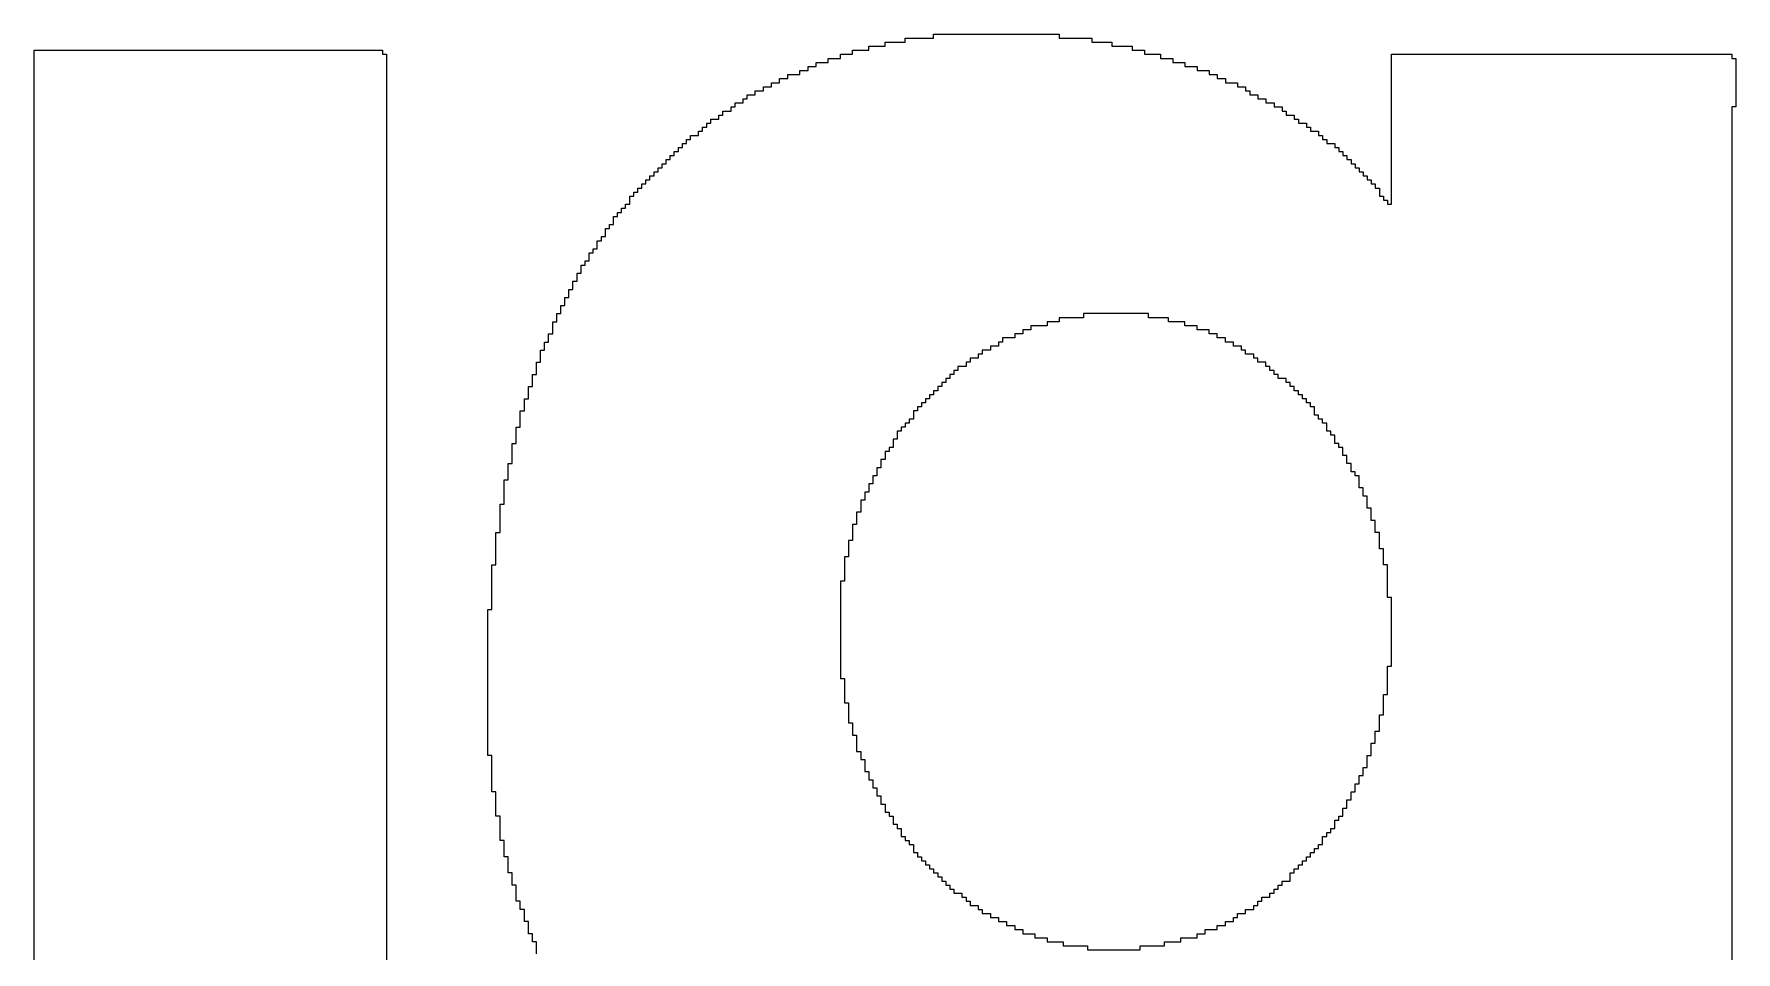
# Model space of a CAD drawing. Header units: millimetres. Extents: x -3.3 to 49.3, y -30.5 to 0.
# Drawn here: x 34.02 to 37.294, y -4.512 to -2.746 of the extents above; entities that cross this region are included whole.
import ezdxf

# ---------------------------------------------------------------- set-up
doc = ezdxf.new("R2010")
doc.units = ezdxf.units.MM
doc.layers.add('TopOverlay', color=2, linetype='Continuous')

msp = doc.modelspace()

# ---------------------------------------------------------------- linework, layer by layer
at = {"layer": 'TopOverlay'}
for p, q in [((35.7506, -2.7541), (35.7506, -2.7463)), ((35.7506, -2.7463), (35.9922, -2.7463)), ((35.9922, -2.7463), (35.9922, -2.7541)), ((34.0203, -3.1126), (34.0203, -2.7775)), ((34.0203, -2.7775), (34.6906, -2.7775)), ((34.6906, -2.7775), (34.6906, -2.7853)), ((35.5947, -2.7853), (35.5947, -2.7775)), ((35.5947, -2.7775), (35.6259, -2.7775)), ((35.6259, -2.7775), (35.6259, -2.7697)), ((35.6259, -2.7697), (35.6571, -2.7697)), ((35.6571, -2.7697), (35.6571, -2.7619)), ((35.6571, -2.7619), (35.696, -2.7619)), ((35.696, -2.7619), (35.696, -2.7541)), ((35.696, -2.7541), (35.7506, -2.7541)), ((35.9922, -2.7541), (36.0546, -2.7541)), ((36.0546, -2.7541), (36.0546, -2.7619)), ((36.0546, -2.7619), (36.0935, -2.7619)), ((36.0935, -2.7619), (36.0935, -2.7697)), ((36.0935, -2.7697), (36.1325, -2.7697)), ((36.1325, -2.7697), (36.1325, -2.7775)), ((36.1325, -2.7775), (36.1559, -2.7775)), ((36.1559, -2.7775), (36.1559, -2.7853)), ((34.6906, -2.7853), (34.6984, -2.7853)), ((34.6984, -2.7853), (34.6984, -5.03)), ((35.509, -2.8165), (35.509, -2.8087)), ((35.509, -2.8087), (35.5246, -2.8087)), ((35.5246, -2.8087), (35.5246, -2.8009)), ((35.5246, -2.8009), (35.5479, -2.8009)), ((35.5479, -2.8009), (35.5479, -2.7931)), ((35.5479, -2.7931), (35.5713, -2.7931)), ((35.5713, -2.7931), (35.5713, -2.7853)), ((35.5713, -2.7853), (35.5947, -2.7853)), ((36.1559, -2.7853), (36.1871, -2.7853)), ((36.1871, -2.7853), (36.1871, -2.7931)), ((36.1871, -2.7931), (36.2104, -2.7931)), ((36.2104, -2.7931), (36.2104, -2.8009)), ((36.2104, -2.8009), (36.2338, -2.8009)), ((36.2338, -2.8009), (36.2338, -2.8087)), ((36.2338, -2.8087), (36.2572, -2.8087)), ((36.2572, -2.8087), (36.2572, -2.8165)), ((36.6313, -3.0737), (36.6313, -2.7853)), ((36.6313, -2.7853), (37.286, -2.7853)), ((37.286, -2.7853), (37.286, -2.7931)), ((37.286, -2.7931), (37.2938, -2.7931)), ((37.2938, -2.7931), (37.2938, -2.8866)), ((35.4232, -2.8554), (35.4232, -2.8476)), ((35.4232, -2.8476), (35.4388, -2.8476)), ((35.4388, -2.8476), (35.4388, -2.8399)), ((35.4388, -2.8399), (35.4544, -2.8399)), ((35.4544, -2.8399), (35.4544, -2.8321)), ((35.4544, -2.8321), (35.47, -2.8321)), ((35.47, -2.8321), (35.47, -2.8243)), ((35.47, -2.8243), (35.4934, -2.8243)), ((35.4934, -2.8243), (35.4934, -2.8165)), ((35.4934, -2.8165), (35.509, -2.8165)), ((36.2572, -2.8165), (36.2806, -2.8165)), ((36.2806, -2.8165), (36.2806, -2.8243)), ((36.2806, -2.8243), (36.2962, -2.8243)), ((36.2962, -2.8243), (36.2962, -2.8321)), ((36.2962, -2.8321), (36.3118, -2.8321)), ((36.3118, -2.8321), (36.3118, -2.8399)), ((36.3118, -2.8399), (36.3351, -2.8399)), ((36.3351, -2.8399), (36.3351, -2.8476)), ((36.3351, -2.8476), (36.3507, -2.8476)), ((36.3507, -2.8476), (36.3507, -2.8554)), ((35.3687, -2.8866), (35.3687, -2.8788)), ((35.3687, -2.8788), (35.3843, -2.8788)), ((35.3843, -2.8788), (35.3843, -2.871)), ((35.3843, -2.871), (35.3921, -2.871)), ((35.3921, -2.871), (35.3921, -2.8632)), ((35.3921, -2.8632), (35.4076, -2.8632)), ((35.4076, -2.8632), (35.4076, -2.8554)), ((35.4076, -2.8554), (35.4232, -2.8554)), ((36.3507, -2.8554), (36.3585, -2.8554)), ((36.3585, -2.8554), (36.3585, -2.8632)), ((36.3585, -2.8632), (36.3741, -2.8632)), ((36.3741, -2.8632), (36.3741, -2.871)), ((36.3741, -2.871), (36.3897, -2.871)), ((36.3897, -2.871), (36.3897, -2.8788)), ((36.3897, -2.8788), (36.4053, -2.8788)), ((36.4053, -2.8788), (36.4053, -2.8866)), ((35.3219, -2.9178), (35.3219, -2.91)), ((35.3219, -2.91), (35.3375, -2.91)), ((35.3375, -2.91), (35.3375, -2.9022)), ((35.3375, -2.9022), (35.3453, -2.9022)), ((35.3453, -2.9022), (35.3453, -2.8944)), ((35.3453, -2.8944), (35.3609, -2.8944)), ((35.3609, -2.8944), (35.3609, -2.8866)), ((35.3609, -2.8866), (35.3687, -2.8866)), ((36.4053, -2.8866), (36.4209, -2.8866)), ((36.4209, -2.8866), (36.4209, -2.8944)), ((36.4209, -2.8944), (36.4287, -2.8944)), ((36.4287, -2.8944), (36.4287, -2.9022)), ((36.4287, -2.9022), (36.4443, -2.9022)), ((36.4443, -2.9022), (36.4443, -2.91)), ((36.4443, -2.91), (36.4521, -2.91)), ((36.4521, -2.91), (36.4521, -2.9178)), ((37.2938, -2.8866), (37.286, -2.8866)), ((37.286, -2.8866), (37.286, -4.8274)), ((35.2829, -2.949), (35.2829, -2.9412)), ((35.2829, -2.9412), (35.2985, -2.9412)), ((35.2985, -2.9412), (35.2985, -2.9334)), ((35.2985, -2.9334), (35.3063, -2.9334)), ((35.3063, -2.9334), (35.3063, -2.9256)), ((35.3063, -2.9256), (35.3141, -2.9256)), ((35.3141, -2.9256), (35.3141, -2.9178)), ((35.3141, -2.9178), (35.3219, -2.9178)), ((36.4521, -2.9178), (36.4676, -2.9178)), ((36.4676, -2.9178), (36.4676, -2.9256)), ((36.4676, -2.9256), (36.4754, -2.9256)), ((36.4754, -2.9256), (36.4754, -2.9334)), ((36.4754, -2.9334), (36.491, -2.9334)), ((36.491, -2.9334), (36.491, -2.9412)), ((36.491, -2.9412), (36.4988, -2.9412)), ((36.4988, -2.9412), (36.4988, -2.949)), ((35.2518, -2.9801), (35.2518, -2.9724)), ((35.2518, -2.9724), (35.2596, -2.9724)), ((35.2596, -2.9724), (35.2596, -2.9646)), ((35.2596, -2.9646), (35.2674, -2.9646)), ((35.2674, -2.9646), (35.2674, -2.9568)), ((35.2674, -2.9568), (35.2751, -2.9568)), ((35.2751, -2.9568), (35.2751, -2.949)), ((35.2751, -2.949), (35.2829, -2.949)), ((36.4988, -2.949), (36.5066, -2.949)), ((36.5066, -2.949), (36.5066, -2.9568)), ((36.5066, -2.9568), (36.5222, -2.9568)), ((36.5222, -2.9568), (36.5222, -2.9646)), ((36.5222, -2.9646), (36.53, -2.9646)), ((36.53, -2.9646), (36.53, -2.9724)), ((36.53, -2.9724), (36.5378, -2.9724)), ((36.5378, -2.9724), (36.5378, -2.9801)), ((35.2128, -3.0191), (35.2128, -3.0113)), ((35.2128, -3.0113), (35.2206, -3.0113)), ((35.2206, -3.0113), (35.2206, -3.0035)), ((35.2206, -3.0035), (35.2284, -3.0035)), ((35.2284, -3.0035), (35.2284, -2.9957)), ((35.2284, -2.9957), (35.2362, -2.9957)), ((35.2362, -2.9957), (35.2362, -2.9879)), ((35.2362, -2.9879), (35.244, -2.9879)), ((35.244, -2.9879), (35.244, -2.9801)), ((35.244, -2.9801), (35.2518, -2.9801)), ((36.5378, -2.9801), (36.5456, -2.9801)), ((36.5456, -2.9801), (36.5456, -2.9879)), ((36.5456, -2.9879), (36.5534, -2.9879)), ((36.5534, -2.9879), (36.5534, -2.9957)), ((36.5534, -2.9957), (36.5612, -2.9957)), ((36.5612, -2.9957), (36.5612, -3.0035)), ((36.5612, -3.0035), (36.569, -3.0035)), ((36.569, -3.0035), (36.569, -3.0113)), ((36.569, -3.0113), (36.5768, -3.0113)), ((36.5768, -3.0113), (36.5768, -3.0191)), ((35.1816, -3.0503), (35.1816, -3.0425)), ((35.1816, -3.0425), (35.1894, -3.0425)), ((35.1894, -3.0425), (35.1894, -3.0347)), ((35.1894, -3.0347), (35.1972, -3.0347)), ((35.1972, -3.0347), (35.1972, -3.0269)), ((35.1972, -3.0269), (35.205, -3.0269)), ((35.205, -3.0269), (35.205, -3.0191)), ((35.205, -3.0191), (35.2128, -3.0191)), ((36.5768, -3.0191), (36.5846, -3.0191)), ((36.5846, -3.0191), (36.5846, -3.0269)), ((36.5846, -3.0269), (36.5923, -3.0269)), ((36.5923, -3.0269), (36.5923, -3.0347)), ((36.5923, -3.0347), (36.6001, -3.0347)), ((36.6001, -3.0347), (36.6001, -3.0425)), ((36.6001, -3.0425), (36.6079, -3.0425)), ((36.6079, -3.0425), (36.6079, -3.0581)), ((35.1582, -3.0815), (35.1582, -3.0737)), ((35.1582, -3.0737), (35.166, -3.0737)), ((35.166, -3.0737), (35.166, -3.0581)), ((35.166, -3.0581), (35.1738, -3.0581)), ((35.1738, -3.0581), (35.1738, -3.0503)), ((35.1738, -3.0503), (35.1816, -3.0503)), ((36.6079, -3.0581), (36.6157, -3.0581)), ((36.6157, -3.0581), (36.6157, -3.0659)), ((36.6157, -3.0659), (36.6235, -3.0659)), ((36.6235, -3.0659), (36.6235, -3.0737)), ((36.6235, -3.0737), (36.6313, -3.0737)), ((35.1348, -3.1126), (35.1348, -3.0971)), ((35.1348, -3.0971), (35.1426, -3.0971)), ((35.1426, -3.0971), (35.1426, -3.0893)), ((35.1426, -3.0893), (35.1504, -3.0893)), ((35.1504, -3.0893), (35.1504, -3.0815)), ((35.1504, -3.0815), (35.1582, -3.0815)), ((34.0203, -3.1204), (34.0203, -3.1126)), ((34.0203, -5.03), (34.0203, -3.1204)), ((35.1115, -3.1438), (35.1115, -3.136)), ((35.1115, -3.136), (35.1193, -3.136)), ((35.1193, -3.136), (35.1193, -3.1204)), ((35.1193, -3.1204), (35.1271, -3.1204)), ((35.1271, -3.1204), (35.1271, -3.1126)), ((35.1271, -3.1126), (35.1348, -3.1126)), ((35.0881, -3.1828), (35.0881, -3.1672)), ((35.0881, -3.1672), (35.0959, -3.1672)), ((35.0959, -3.1672), (35.0959, -3.1594)), ((35.0959, -3.1594), (35.1037, -3.1594)), ((35.1037, -3.1594), (35.1037, -3.1438)), ((35.1037, -3.1438), (35.1115, -3.1438)), ((35.0647, -3.2218), (35.0647, -3.2062)), ((35.0647, -3.2062), (35.0725, -3.2062)), ((35.0725, -3.2062), (35.0725, -3.1906)), ((35.0725, -3.1906), (35.0803, -3.1906)), ((35.0803, -3.1906), (35.0803, -3.1828)), ((35.0803, -3.1828), (35.0881, -3.1828)), ((35.0491, -3.2529), (35.0491, -3.2374)), ((35.0491, -3.2374), (35.0569, -3.2374)), ((35.0569, -3.2374), (35.0569, -3.2218)), ((35.0569, -3.2218), (35.0647, -3.2218)), ((35.0335, -3.2841), (35.0335, -3.2685)), ((35.0335, -3.2685), (35.0413, -3.2685)), ((35.0413, -3.2685), (35.0413, -3.2529)), ((35.0413, -3.2529), (35.0491, -3.2529)), ((35.0179, -3.3231), (35.0179, -3.2997)), ((35.0179, -3.2997), (35.0257, -3.2997)), ((35.0257, -3.2997), (35.0257, -3.2841)), ((35.0257, -3.2841), (35.0335, -3.2841)), ((35.9922, -3.2997), (35.9688, -3.2997)), ((35.9688, -3.2997), (35.9688, -3.3075)), ((36.039, -3.2919), (35.9922, -3.2919)), ((35.9922, -3.2919), (35.9922, -3.2997)), ((36.1637, -3.2841), (36.039, -3.2841)), ((36.039, -3.2841), (36.039, -3.2919)), ((36.1637, -3.2919), (36.1637, -3.2841)), ((36.2026, -3.2919), (36.1637, -3.2919)), ((36.2026, -3.2997), (36.2026, -3.2919)), ((36.2338, -3.2997), (36.2026, -3.2997)), ((36.2338, -3.3075), (36.2338, -3.2997)), ((35.0024, -3.3543), (35.0024, -3.3387)), ((35.0024, -3.3387), (35.0101, -3.3387)), ((35.0101, -3.3387), (35.0101, -3.3231)), ((35.0101, -3.3231), (35.0179, -3.3231)), ((35.8831, -3.3387), (35.8753, -3.3387)), ((35.8753, -3.3387), (35.8753, -3.3465)), ((35.9065, -3.3309), (35.8831, -3.3309)), ((35.8831, -3.3309), (35.8831, -3.3387)), ((35.9221, -3.3231), (35.9065, -3.3231)), ((35.9065, -3.3231), (35.9065, -3.3309)), ((35.9376, -3.3153), (35.9221, -3.3153)), ((35.9221, -3.3153), (35.9221, -3.3231)), ((35.9688, -3.3075), (35.9376, -3.3075)), ((35.9376, -3.3075), (35.9376, -3.3153)), ((36.2572, -3.3075), (36.2338, -3.3075)), ((36.2572, -3.3153), (36.2572, -3.3075)), ((36.2806, -3.3153), (36.2572, -3.3153)), ((36.2806, -3.3231), (36.2806, -3.3153)), ((36.2962, -3.3231), (36.2806, -3.3231)), ((36.2962, -3.3309), (36.2962, -3.3231)), ((36.3118, -3.3309), (36.2962, -3.3309)), ((36.3118, -3.3387), (36.3118, -3.3309)), ((36.3274, -3.3387), (36.3118, -3.3387)), ((36.3274, -3.3465), (36.3274, -3.3387)), ((34.9946, -3.3776), (34.9946, -3.3543)), ((34.9946, -3.3543), (35.0024, -3.3543)), ((35.8363, -3.3699), (35.8207, -3.3699)), ((35.8207, -3.3699), (35.8207, -3.3776)), ((35.8441, -3.3621), (35.8363, -3.3621)), ((35.8363, -3.3621), (35.8363, -3.3699)), ((35.8597, -3.3543), (35.8441, -3.3543)), ((35.8441, -3.3543), (35.8441, -3.3621)), ((35.8753, -3.3465), (35.8597, -3.3465)), ((35.8597, -3.3465), (35.8597, -3.3543)), ((36.3429, -3.3465), (36.3274, -3.3465)), ((36.3429, -3.3543), (36.3429, -3.3465)), ((36.3507, -3.3543), (36.3429, -3.3543)), ((36.3507, -3.3621), (36.3507, -3.3543)), ((36.3663, -3.3621), (36.3507, -3.3621)), ((36.3663, -3.3699), (36.3663, -3.3621)), ((36.3741, -3.3699), (36.3663, -3.3699)), ((36.3741, -3.3776), (36.3741, -3.3699)), ((34.979, -3.4244), (34.979, -3.401)), ((34.979, -3.401), (34.9868, -3.401)), ((34.9868, -3.401), (34.9868, -3.3776)), ((34.9868, -3.3776), (34.9946, -3.3776)), ((35.7896, -3.401), (35.7818, -3.401)), ((35.7818, -3.401), (35.7818, -3.4088)), ((35.7974, -3.3932), (35.7896, -3.3932)), ((35.7896, -3.3932), (35.7896, -3.401)), ((35.8129, -3.3854), (35.7974, -3.3854)), ((35.7974, -3.3854), (35.7974, -3.3932)), ((35.8207, -3.3776), (35.8129, -3.3776)), ((35.8129, -3.3776), (35.8129, -3.3854)), ((36.3897, -3.3776), (36.3741, -3.3776)), ((36.3897, -3.3854), (36.3897, -3.3776)), ((36.3975, -3.3854), (36.3897, -3.3854)), ((36.3975, -3.3932), (36.3975, -3.3854)), ((36.4053, -3.3932), (36.3975, -3.3932)), ((36.4053, -3.401), (36.4053, -3.3932)), ((36.4131, -3.401), (36.4053, -3.401)), ((36.4131, -3.4088), (36.4131, -3.401)), ((34.9712, -3.4478), (34.9712, -3.4244)), ((34.9712, -3.4244), (34.979, -3.4244)), ((35.7584, -3.4322), (35.7506, -3.4322)), ((35.7506, -3.4322), (35.7506, -3.44)), ((35.7662, -3.4244), (35.7584, -3.4244)), ((35.7584, -3.4244), (35.7584, -3.4322)), ((35.774, -3.4166), (35.7662, -3.4166)), ((35.7662, -3.4166), (35.7662, -3.4244)), ((35.7818, -3.4088), (35.774, -3.4088)), ((35.774, -3.4088), (35.774, -3.4166)), ((36.4287, -3.4088), (36.4131, -3.4088)), ((36.4287, -3.4166), (36.4287, -3.4088)), ((36.4365, -3.4166), (36.4287, -3.4166)), ((36.4365, -3.4244), (36.4365, -3.4166)), ((36.4443, -3.4244), (36.4365, -3.4244)), ((36.4443, -3.4322), (36.4443, -3.4244)), ((36.4521, -3.4322), (36.4443, -3.4322)), ((36.4521, -3.44), (36.4521, -3.4322)), ((34.9634, -3.4712), (34.9634, -3.4478)), ((34.9634, -3.4478), (34.9712, -3.4478)), ((35.7272, -3.4634), (35.7194, -3.4634)), ((35.7194, -3.4634), (35.7194, -3.4712)), ((35.735, -3.4556), (35.7272, -3.4556)), ((35.7272, -3.4556), (35.7272, -3.4634)), ((35.7428, -3.4478), (35.735, -3.4478)), ((35.735, -3.4478), (35.735, -3.4556)), ((35.7506, -3.44), (35.7428, -3.44)), ((35.7428, -3.44), (35.7428, -3.4478)), ((36.4599, -3.44), (36.4521, -3.44)), ((36.4599, -3.4478), (36.4599, -3.44)), ((36.4676, -3.4478), (36.4599, -3.4478)), ((36.4676, -3.4556), (36.4676, -3.4478)), ((36.4754, -3.4556), (36.4676, -3.4556)), ((36.4754, -3.4634), (36.4754, -3.4556)), ((36.4832, -3.4634), (36.4754, -3.4634)), ((36.4832, -3.479), (36.4832, -3.4634)), ((34.9478, -3.5335), (34.9478, -3.5024)), ((34.9478, -3.5024), (34.9556, -3.5024)), ((34.9556, -3.5024), (34.9556, -3.4712)), ((34.9556, -3.4712), (34.9634, -3.4712)), ((35.696, -3.5024), (35.6882, -3.5024)), ((35.6882, -3.5024), (35.6882, -3.5101)), ((35.7038, -3.4946), (35.696, -3.4946)), ((35.696, -3.4946), (35.696, -3.5024)), ((35.7116, -3.4868), (35.7038, -3.4868)), ((35.7038, -3.4868), (35.7038, -3.4946)), ((35.7194, -3.4712), (35.7116, -3.4712)), ((35.7116, -3.4712), (35.7116, -3.4868)), ((36.491, -3.479), (36.4832, -3.479)), ((36.491, -3.4868), (36.491, -3.479)), ((36.4988, -3.4868), (36.491, -3.4868)), ((36.4988, -3.4946), (36.4988, -3.4868)), ((36.5066, -3.4946), (36.4988, -3.4946)), ((36.5066, -3.5101), (36.5066, -3.4946)), ((34.94, -3.5725), (34.94, -3.5335)), ((34.94, -3.5335), (34.9478, -3.5335)), ((35.6804, -3.5257), (35.6726, -3.5257)), ((35.6726, -3.5257), (35.6726, -3.5413)), ((35.6882, -3.5101), (35.6804, -3.5101)), ((35.6804, -3.5101), (35.6804, -3.5257)), ((36.5144, -3.5101), (36.5066, -3.5101)), ((36.5144, -3.5179), (36.5144, -3.5101)), ((36.5222, -3.5179), (36.5144, -3.5179)), ((36.5222, -3.5335), (36.5222, -3.5179)), ((36.53, -3.5335), (36.5222, -3.5335)), ((36.53, -3.5413), (36.53, -3.5335)), ((35.6571, -3.5647), (35.6493, -3.5647)), ((35.6493, -3.5647), (35.6493, -3.5803)), ((35.6649, -3.5491), (35.6571, -3.5491)), ((35.6571, -3.5491), (35.6571, -3.5647)), ((35.6726, -3.5413), (35.6649, -3.5413)), ((35.6649, -3.5413), (35.6649, -3.5491)), ((36.5378, -3.5413), (36.53, -3.5413)), ((36.5378, -3.5569), (36.5378, -3.5413)), ((36.5456, -3.5569), (36.5378, -3.5569)), ((36.5456, -3.5725), (36.5456, -3.5569)), ((34.9322, -3.6037), (34.9322, -3.5725)), ((34.9322, -3.5725), (34.94, -3.5725)), ((35.6415, -3.5959), (35.6337, -3.5959)), ((35.6337, -3.5959), (35.6337, -3.6115)), ((35.6493, -3.5803), (35.6415, -3.5803)), ((35.6415, -3.5803), (35.6415, -3.5959)), ((36.5534, -3.5725), (36.5456, -3.5725)), ((36.5534, -3.5881), (36.5534, -3.5725)), ((36.5612, -3.5881), (36.5534, -3.5881)), ((36.5612, -3.5959), (36.5612, -3.5881)), ((36.569, -3.5959), (36.5612, -3.5959)), ((36.569, -3.6193), (36.569, -3.5959)), ((34.9244, -3.6504), (34.9244, -3.6037)), ((34.9244, -3.6037), (34.9322, -3.6037)), ((35.6259, -3.6271), (35.6181, -3.6271)), ((35.6181, -3.6271), (35.6181, -3.6426)), ((35.6337, -3.6115), (35.6259, -3.6115)), ((35.6259, -3.6115), (35.6259, -3.6271)), ((36.5768, -3.6193), (36.569, -3.6193)), ((36.5768, -3.6349), (36.5768, -3.6193)), ((34.9166, -3.705), (34.9166, -3.6504)), ((34.9166, -3.6504), (34.9244, -3.6504)), ((35.6103, -3.666), (35.6025, -3.666)), ((35.6025, -3.666), (35.6025, -3.6894)), ((35.6181, -3.6426), (35.6103, -3.6426)), ((35.6103, -3.6426), (35.6103, -3.666)), ((36.5846, -3.6349), (36.5768, -3.6349)), ((36.5846, -3.6582), (36.5846, -3.6349)), ((36.5923, -3.6582), (36.5846, -3.6582)), ((36.5923, -3.6816), (36.5923, -3.6582)), ((35.6025, -3.6894), (35.5947, -3.6894)), ((35.5947, -3.6894), (35.5947, -3.7206)), ((36.6001, -3.6816), (36.5923, -3.6816)), ((36.6001, -3.705), (36.6001, -3.6816)), ((34.9088, -3.7674), (34.9088, -3.705)), ((34.9088, -3.705), (34.9166, -3.705)), ((35.5947, -3.7206), (35.5869, -3.7206)), ((35.5869, -3.7206), (35.5869, -3.7518)), ((36.6079, -3.705), (36.6001, -3.705)), ((36.6079, -3.7362), (36.6079, -3.705)), ((35.5869, -3.7518), (35.5791, -3.7518)), ((35.5791, -3.7518), (35.5791, -3.7985)), ((36.6157, -3.7362), (36.6079, -3.7362)), ((36.6157, -3.7674), (36.6157, -3.7362)), ((34.901, -3.8531), (34.901, -3.7674)), ((34.901, -3.7674), (34.9088, -3.7674)), ((36.6235, -3.7674), (36.6157, -3.7674)), ((36.6235, -3.8297), (36.6235, -3.7674)), ((35.5791, -3.7985), (35.5713, -3.7985)), ((35.5713, -3.7985), (35.5713, -3.9856)), ((36.6313, -3.8297), (36.6235, -3.8297)), ((36.6313, -3.9622), (36.6313, -3.8297)), ((34.8932, -4.1337), (34.8932, -3.8531)), ((34.8932, -3.8531), (34.901, -3.8531)), ((35.5713, -3.9856), (35.5791, -3.9856)), ((35.5791, -3.9856), (35.5791, -4.0324)), ((36.6235, -4.0168), (36.6235, -3.9622)), ((36.6235, -3.9622), (36.6313, -3.9622)), ((36.6157, -4.0557), (36.6157, -4.0168)), ((36.6157, -4.0168), (36.6235, -4.0168)), ((35.5791, -4.0324), (35.5869, -4.0324)), ((35.5869, -4.0324), (35.5869, -4.0713)), ((36.6079, -4.0869), (36.6079, -4.0557)), ((36.6079, -4.0557), (36.6157, -4.0557)), ((35.5869, -4.0713), (35.5947, -4.0713)), ((35.5947, -4.0713), (35.5947, -4.0947)), ((36.6001, -4.1103), (36.6001, -4.0869)), ((36.6001, -4.0869), (36.6079, -4.0869)), ((35.5947, -4.0947), (35.6025, -4.0947)), ((35.6025, -4.0947), (35.6025, -4.1259)), ((36.5923, -4.1337), (36.5923, -4.1103)), ((36.5923, -4.1103), (36.6001, -4.1103)), ((34.901, -4.1337), (34.8932, -4.1337)), ((34.901, -4.2038), (34.901, -4.1337)), ((35.6025, -4.1259), (35.6103, -4.1259)), ((35.6103, -4.1259), (35.6103, -4.1415)), ((35.6103, -4.1415), (35.6181, -4.1415)), ((35.6181, -4.1415), (35.6181, -4.1649)), ((36.5768, -4.1726), (36.5768, -4.1571)), ((36.5768, -4.1571), (36.5846, -4.1571)), ((36.5846, -4.1571), (36.5846, -4.1337)), ((36.5846, -4.1337), (36.5923, -4.1337)), ((35.6181, -4.1649), (35.6259, -4.1649)), ((35.6259, -4.1649), (35.6259, -4.1804)), ((35.6259, -4.1804), (35.6337, -4.1804)), ((35.6337, -4.1804), (35.6337, -4.196)), ((36.5612, -4.2038), (36.5612, -4.1882)), ((36.5612, -4.1882), (36.569, -4.1882)), ((36.569, -4.1882), (36.569, -4.1726)), ((36.569, -4.1726), (36.5768, -4.1726)), ((34.9088, -4.2038), (34.901, -4.2038)), ((34.9088, -4.2506), (34.9088, -4.2038)), ((35.6337, -4.196), (35.6415, -4.196)), ((35.6415, -4.196), (35.6415, -4.2116)), ((35.6415, -4.2116), (35.6493, -4.2116)), ((35.6493, -4.2116), (35.6493, -4.2272)), ((36.5456, -4.235), (36.5456, -4.2194)), ((36.5456, -4.2194), (36.5534, -4.2194)), ((36.5534, -4.2194), (36.5534, -4.2038)), ((36.5534, -4.2038), (36.5612, -4.2038)), ((34.9166, -4.2506), (34.9088, -4.2506)), ((34.9166, -4.2974), (34.9166, -4.2506)), ((35.6493, -4.2272), (35.6571, -4.2272)), ((35.6571, -4.2272), (35.6571, -4.2428)), ((35.6571, -4.2428), (35.6649, -4.2428)), ((35.6649, -4.2428), (35.6649, -4.2506)), ((35.6649, -4.2506), (35.6726, -4.2506)), ((35.6726, -4.2506), (35.6726, -4.2662)), ((36.53, -4.2584), (36.53, -4.2506)), ((36.53, -4.2506), (36.5378, -4.2506)), ((36.5378, -4.2506), (36.5378, -4.235)), ((36.5378, -4.235), (36.5456, -4.235)), ((35.6726, -4.2662), (35.6804, -4.2662)), ((35.6804, -4.2662), (35.6804, -4.274)), ((35.6804, -4.274), (35.6882, -4.274)), ((35.6882, -4.274), (35.6882, -4.2896)), ((36.5066, -4.2896), (36.5066, -4.2818)), ((36.5066, -4.2818), (36.5144, -4.2818)), ((36.5144, -4.2818), (36.5144, -4.274)), ((36.5144, -4.274), (36.5222, -4.274)), ((36.5222, -4.274), (36.5222, -4.2584)), ((36.5222, -4.2584), (36.53, -4.2584)), ((34.9244, -4.2974), (34.9166, -4.2974)), ((34.9244, -4.3285), (34.9244, -4.2974)), ((35.6882, -4.2896), (35.696, -4.2896)), ((35.696, -4.2896), (35.696, -4.2974)), ((35.696, -4.2974), (35.7038, -4.2974)), ((35.7038, -4.2974), (35.7038, -4.3051)), ((35.7038, -4.3051), (35.7116, -4.3051)), ((35.7116, -4.3051), (35.7116, -4.3207)), ((35.7116, -4.3207), (35.7194, -4.3207)), ((35.7194, -4.3207), (35.7194, -4.3285)), ((36.4754, -4.3285), (36.4754, -4.3207)), ((36.4754, -4.3207), (36.4832, -4.3207)), ((36.4832, -4.3207), (36.4832, -4.3129)), ((36.4832, -4.3129), (36.491, -4.3129)), ((36.491, -4.3129), (36.491, -4.3051)), ((36.491, -4.3051), (36.4988, -4.3051)), ((36.4988, -4.3051), (36.4988, -4.2896)), ((36.4988, -4.2896), (36.5066, -4.2896)), ((34.9322, -4.3285), (34.9244, -4.3285)), ((34.9322, -4.3597), (34.9322, -4.3285)), ((35.7194, -4.3285), (35.7272, -4.3285)), ((35.7272, -4.3285), (35.7272, -4.3363)), ((35.7272, -4.3363), (35.735, -4.3363)), ((35.735, -4.3363), (35.735, -4.3441)), ((35.735, -4.3441), (35.7428, -4.3441)), ((35.7428, -4.3441), (35.7428, -4.3519)), ((35.7428, -4.3519), (35.7506, -4.3519)), ((35.7506, -4.3519), (35.7506, -4.3597)), ((36.4443, -4.3597), (36.4443, -4.3519)), ((36.4443, -4.3519), (36.4521, -4.3519)), ((36.4521, -4.3519), (36.4521, -4.3441)), ((36.4521, -4.3441), (36.4599, -4.3441)), ((36.4599, -4.3441), (36.4599, -4.3363)), ((36.4599, -4.3363), (36.4676, -4.3363)), ((36.4676, -4.3363), (36.4676, -4.3285)), ((36.4676, -4.3285), (36.4754, -4.3285)), ((34.94, -4.3597), (34.9322, -4.3597)), ((34.94, -4.3831), (34.94, -4.3597)), ((34.9478, -4.3831), (34.94, -4.3831)), ((34.9478, -4.4143), (34.9478, -4.3831)), ((35.7506, -4.3597), (35.7584, -4.3597)), ((35.7584, -4.3597), (35.7584, -4.3675)), ((35.7584, -4.3675), (35.7662, -4.3675)), ((35.7662, -4.3675), (35.7662, -4.3753)), ((35.7662, -4.3753), (35.774, -4.3753)), ((35.774, -4.3753), (35.774, -4.3831)), ((35.774, -4.3831), (35.7818, -4.3831)), ((35.7818, -4.3831), (35.7818, -4.3909)), ((36.4131, -4.3909), (36.4131, -4.3831)), ((36.4131, -4.3831), (36.4209, -4.3831)), ((36.4209, -4.3831), (36.4209, -4.3753)), ((36.4209, -4.3753), (36.4365, -4.3753)), ((36.4365, -4.3753), (36.4365, -4.3597)), ((36.4365, -4.3597), (36.4443, -4.3597)), ((34.9556, -4.4143), (34.9478, -4.4143)), ((34.9556, -4.4299), (34.9556, -4.4143)), ((35.7818, -4.3909), (35.7896, -4.3909)), ((35.7896, -4.3909), (35.7896, -4.3987)), ((35.7896, -4.3987), (35.8051, -4.3987)), ((35.8051, -4.3987), (35.8051, -4.4065)), ((35.8051, -4.4065), (35.8129, -4.4065)), ((35.8129, -4.4065), (35.8129, -4.4143)), ((35.8129, -4.4143), (35.8207, -4.4143)), ((35.8207, -4.4143), (35.8207, -4.4221)), ((36.3741, -4.4221), (36.3741, -4.4143)), ((36.3741, -4.4143), (36.3819, -4.4143)), ((36.3819, -4.4143), (36.3819, -4.4065)), ((36.3819, -4.4065), (36.3975, -4.4065)), ((36.3975, -4.4065), (36.3975, -4.3987)), ((36.3975, -4.3987), (36.4053, -4.3987)), ((36.4053, -4.3987), (36.4053, -4.3909)), ((36.4053, -4.3909), (36.4131, -4.3909)), ((34.9634, -4.4299), (34.9556, -4.4299)), ((34.9634, -4.4532), (34.9634, -4.4299)), ((35.8207, -4.4221), (35.8363, -4.4221)), ((35.8363, -4.4221), (35.8363, -4.4299)), ((35.8363, -4.4299), (35.8441, -4.4299)), ((35.8441, -4.4299), (35.8441, -4.4376)), ((35.8441, -4.4376), (35.8597, -4.4376)), ((35.8597, -4.4376), (35.8597, -4.4454)), ((35.8597, -4.4454), (35.8753, -4.4454)), ((35.8753, -4.4454), (35.8753, -4.4532)), ((36.3274, -4.4532), (36.3274, -4.4454)), ((36.3274, -4.4454), (36.3351, -4.4454)), ((36.3351, -4.4454), (36.3351, -4.4376)), ((36.3351, -4.4376), (36.3507, -4.4376)), ((36.3507, -4.4376), (36.3507, -4.4299)), ((36.3507, -4.4299), (36.3663, -4.4299)), ((36.3663, -4.4299), (36.3663, -4.4221)), ((36.3663, -4.4221), (36.3741, -4.4221)), ((34.9712, -4.4532), (34.9634, -4.4532)), ((34.9712, -4.4766), (34.9712, -4.4532)), ((34.979, -4.4766), (34.9712, -4.4766)), ((34.979, -4.4922), (34.979, -4.4766)), ((35.8753, -4.4532), (35.8909, -4.4532)), ((35.8909, -4.4532), (35.8909, -4.461)), ((35.8909, -4.461), (35.9065, -4.461)), ((35.9065, -4.461), (35.9065, -4.4688)), ((35.9065, -4.4688), (35.9221, -4.4688)), ((35.9221, -4.4688), (35.9221, -4.4766)), ((35.9221, -4.4766), (35.9454, -4.4766)), ((35.9454, -4.4766), (35.9454, -4.4844)), ((35.9454, -4.4844), (35.9688, -4.4844)), ((35.9688, -4.4844), (35.9688, -4.4922)), ((36.226, -4.4922), (36.226, -4.4844)), ((36.226, -4.4844), (36.2572, -4.4844)), ((36.2572, -4.4844), (36.2572, -4.4766)), ((36.2572, -4.4766), (36.2728, -4.4766)), ((36.2728, -4.4766), (36.2728, -4.4688)), ((36.2728, -4.4688), (36.2962, -4.4688)), ((36.2962, -4.4688), (36.2962, -4.461)), ((36.2962, -4.461), (36.3118, -4.461)), ((36.3118, -4.461), (36.3118, -4.4532)), ((36.3118, -4.4532), (36.3274, -4.4532)), ((34.9868, -4.4922), (34.979, -4.4922)), ((34.9868, -4.5156), (34.9868, -4.4922)), ((35.9688, -4.4922), (36, -4.4922)), ((36, -4.4922), (36, -4.5)), ((36, -4.5), (36.0468, -4.5)), ((36.0468, -4.5), (36.0468, -4.5078)), ((36.0468, -4.5078), (36.1481, -4.5078)), ((36.1481, -4.5078), (36.1481, -4.5)), ((36.1481, -4.5), (36.1949, -4.5)), ((36.1949, -4.5), (36.1949, -4.4922)), ((36.1949, -4.4922), (36.226, -4.4922))]:
    msp.add_line(p, q, dxfattribs=at)

doc.saveas('drawing.dxf')
